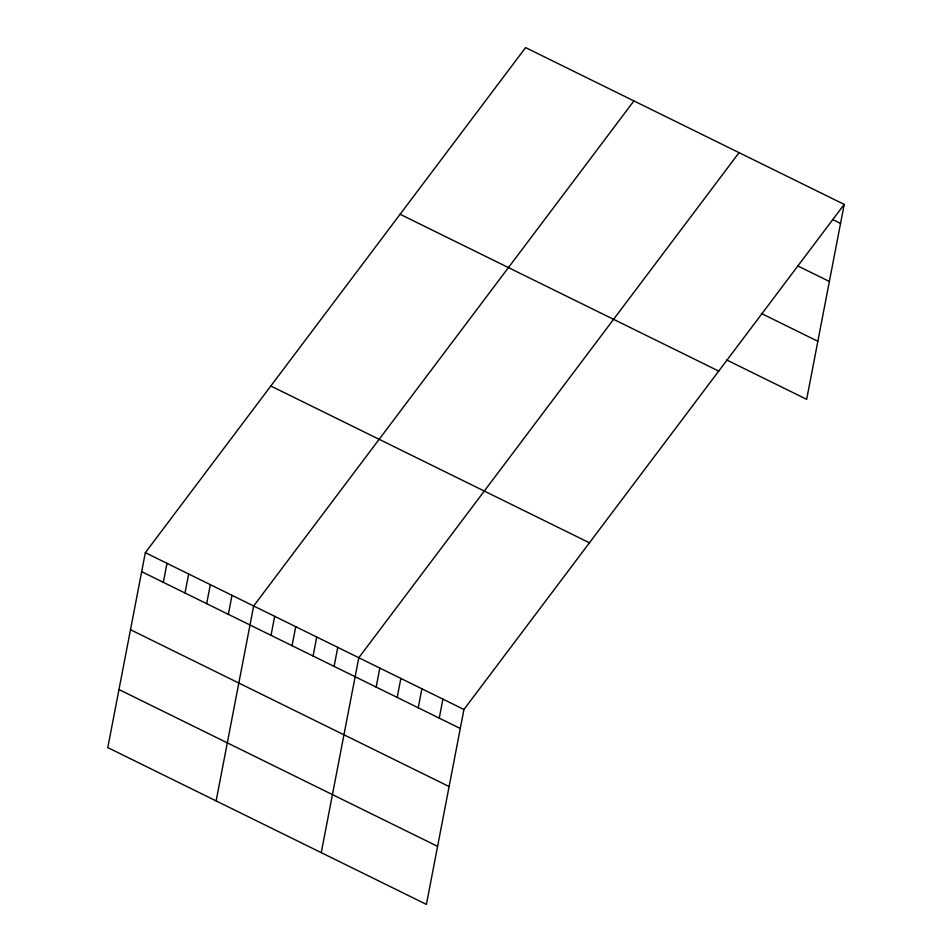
<?xml version="1.0" encoding="UTF-8"?>
<svg xmlns="http://www.w3.org/2000/svg" width="952" height="952" viewBox="0 0 952 952"><rect width="100%" height="100%" fill="white"/><g stroke="black" fill="none" stroke-linecap="round" stroke-linejoin="round"><path stroke-width="1.43" d="M145.335 552.672L107.79 747.594L426.413 904.4L463.945 709.478L844.21 204.406L525.587 47.6L145.335 552.672L463.945 709.478M163.339 582.338L166.993 563.334M184.997 593.001L188.663 573.996M206.667 603.663L210.332 584.659M228.337 614.326L231.99 595.321M216.128 800.906L253.66 605.984L633.925 100.912M271.022 635.341L274.688 616.337M292.05 645.694L295.715 626.69M313.089 656.047L316.742 637.031M334.116 666.388L337.77 647.384M321.264 852.647L358.797 657.737L739.061 152.665M376.171 687.094L379.824 668.078M397.198 697.435L400.863 678.431M418.225 707.788L421.891 688.784M439.253 718.141L442.918 699.137M844.21 204.406L806.665 399.328L726.495 359.868M832.655 219.531L840.545 223.422M797.824 265.941L829.37 281.471M761.338 313.458L817.851 341.28M400.102 214.271L718.724 371.078M270.82 386L589.431 542.807M141.669 571.676L460.28 728.482M130.495 629.724L449.106 786.542M118.976 689.534L437.587 846.352"/></g></svg>
